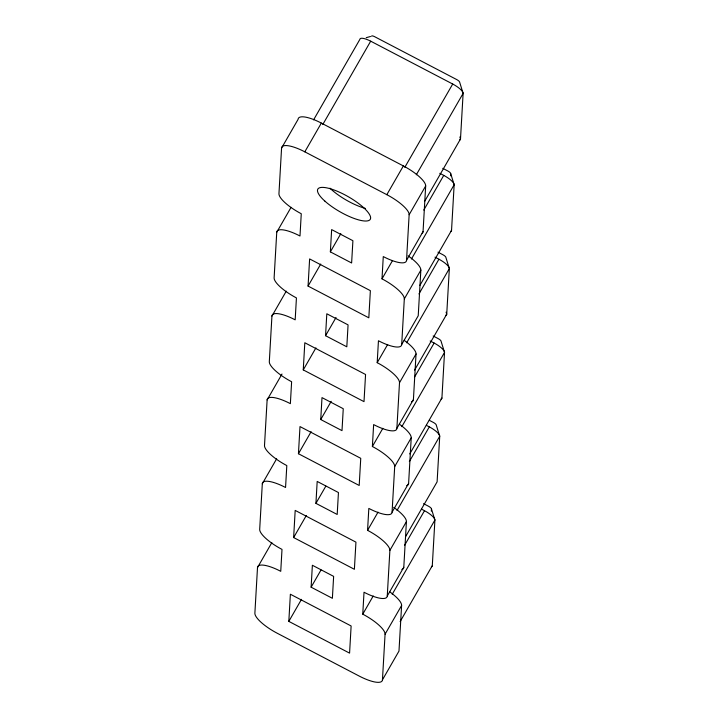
<?xml version="1.0" encoding="UTF-8"?>
<svg xmlns="http://www.w3.org/2000/svg" width="718" height="718" viewBox="0 0 718 718"><rect width="100%" height="100%" fill="white"/><g stroke="black" fill="none" stroke-linecap="round" stroke-linejoin="round"><path stroke-width="1.08" d="M271.826 542.646L257.502 567.561L254.881 613.172A25.938 7.368 29.9 0 0 277.193 633.222L359.206 676.069A25.938 7.368 29.9 0 0 382.452 679.829L398.984 651.073L401.604 605.462A25.938 7.368 29.9 0 0 389.739 591.82M276.636 458.82L262.312 483.735L259.692 529.345A25.938 7.368 29.9 0 0 282.003 549.396L280.747 571.322A25.938 7.368 29.9 0 0 257.502 567.561M281.994 374.033L267.123 399.908L264.502 445.519A25.938 7.368 29.9 0 0 286.814 465.569L285.558 487.486A25.938 7.368 29.9 0 0 262.312 483.735M286.258 291.158L271.934 316.082L269.313 361.692A25.938 7.368 29.9 0 0 291.625 381.743L290.368 403.66A25.938 7.368 29.9 0 0 267.123 399.908M291.068 207.331L276.744 232.246L274.123 277.866A25.938 7.368 29.9 0 0 296.435 297.907L295.179 319.833A25.938 7.368 29.9 0 0 271.934 316.082M422.157 233.296A25.938 7.368 29.9 0 0 423.055 231.591L425.675 185.971A25.938 7.368 29.9 0 0 403.363 165.93L321.35 123.083A25.938 7.368 29.9 0 0 298.105 119.323L281.573 148.07L278.952 193.68A25.938 7.368 29.9 0 0 301.264 213.731L299.989 236.007A25.938 7.368 29.9 0 0 276.744 232.246M288.824 621.384L290.377 594.235L351.129 625.97L349.576 653.129L288.824 621.384L301.497 599.342M293.635 537.558L295.188 510.408L355.94 542.144L354.387 569.293L293.635 537.558L306.308 515.515M298.446 453.731L299.998 426.582L360.75 458.317L359.197 485.467L298.446 453.731L311.118 431.689M303.256 369.905L304.809 342.755L365.561 374.491L364.008 401.64L303.256 369.905L315.929 347.862M308.067 286.078L309.62 258.929L370.371 290.664L368.819 317.814L308.067 286.078L320.74 264.036M311.118 587.189L312.375 565.263L333.637 576.375L332.38 598.3L311.118 587.189L321.036 569.939M315.929 503.363L317.185 481.437L338.447 492.548L337.191 514.465L315.929 503.363L325.846 486.113M320.74 419.536L321.996 397.61L343.258 408.713L342.001 430.638L320.74 419.536L331.213 401.326M325.55 335.701L326.807 313.784L348.068 324.886L346.812 346.812L325.55 335.701L336.024 317.5M330.361 251.874L331.644 229.598L352.906 240.709L351.623 262.985L330.361 251.874L340.835 233.673M382.452 679.829L385.072 634.209A25.938 7.368 29.9 0 0 362.761 614.168L364.017 592.242A25.938 7.368 29.9 0 0 387.262 596.003L403.794 567.247L406.415 521.636A25.938 7.368 29.9 0 0 393.67 507.375M387.262 596.003L389.883 550.383A25.938 7.368 29.9 0 0 367.571 530.342L368.828 508.416A25.938 7.368 29.9 0 0 392.073 512.167L408.605 483.42L411.226 437.809A25.938 7.368 29.9 0 0 399.361 424.167M392.073 512.167L394.694 466.556A25.938 7.368 29.9 0 0 372.382 446.506L373.638 424.589A25.938 7.368 29.9 0 0 396.883 428.341L413.415 399.594L416.036 353.983A25.938 7.368 29.9 0 0 404.171 340.332M396.883 428.341L399.504 382.73A25.938 7.368 29.9 0 0 377.192 362.68L378.449 340.763A25.938 7.368 29.9 0 0 401.694 344.514L418.226 315.767L420.847 270.156A25.938 7.368 29.9 0 0 408.102 255.886M401.694 344.514L404.315 298.903A25.938 7.368 29.9 0 0 382.003 278.853L383.277 256.577A25.938 7.368 29.9 0 0 406.523 260.338L423.055 231.591M406.523 260.338L409.143 214.727L425.675 185.971M431.33 511.126L431.455 508.9A3.455 0.978 29.9 0 0 428.475 506.226L423.539 503.65M450.572 175.82L450.698 173.594A3.455 0.978 29.9 0 0 447.718 170.92L442.782 168.335M400.141 621.591L432.299 565.667L434.911 520.056L431.455 508.9M409.763 453.938L441.92 398.014L444.532 352.403L441.076 341.247A3.455 0.978 29.9 0 0 438.097 338.573L433.16 335.988M419.94 285.315L451.541 230.361L454.153 184.741L450.698 173.594M313.595 119.852L359.844 39.427A12.107 3.437 29.9 0 1 370.694 41.177L452.708 84.024A12.107 3.437 29.9 0 1 463.119 93.376L460.498 138.996L424.841 201.013M281.573 148.07A25.938 7.368 29.9 0 1 304.818 151.83L321.35 123.083M322.777 124.519L370.694 41.177M409.143 214.727A25.938 7.368 29.9 0 0 386.831 194.677L403.363 165.93M404.781 167.366L452.708 84.024M416.314 174.779L463.119 93.376L459.664 82.229A3.455 0.978 29.9 0 0 456.684 79.554L374.67 36.708A3.455 0.978 29.9 0 0 371.574 36.205M382.003 278.853L392.468 260.643M423.782 210.096L443.742 175.389L439.793 173.325M411.468 258.983L454.153 184.741A12.107 3.437 29.9 0 0 443.742 175.389M404.315 298.903L420.847 270.156M377.192 362.68L387.657 344.478M418.971 293.931L438.931 259.216L434.982 257.152M406.657 342.809L449.342 268.577L445.887 257.421A3.455 0.978 29.9 0 0 442.907 254.746L437.971 252.162M399.504 382.73L416.036 353.983M414.573 370.111L446.731 314.188L449.342 268.577A12.107 3.437 29.9 0 0 438.931 259.216M372.382 446.506L382.847 428.305M414.717 376.788L434.121 343.042L430.172 340.978M401.847 426.645L444.532 352.403A12.107 3.437 29.9 0 0 434.121 343.042M394.694 466.556L411.226 437.809M367.571 530.342L378.036 512.131M409.35 461.584L429.31 426.869L426.348 425.325M397.036 510.471L439.721 436.23L436.266 425.074A3.455 0.978 29.9 0 0 433.286 422.399L429.337 420.335M389.883 550.383L406.415 521.636M405.508 536.795L437.109 481.841L439.721 436.23A12.107 3.437 29.9 0 0 429.31 426.869M362.761 614.168L373.225 595.958M404.539 545.411L424.5 510.704L421.538 509.152M392.225 594.298L434.911 520.056A12.107 3.437 29.9 0 0 424.5 510.704M385.072 634.209L401.604 605.462M366.243 37.668L370.506 36.492M304.818 151.83L386.831 194.677M459.87 136.967L460.498 138.996A12.107 3.437 29.9 0 1 459.61 140.028M446.102 312.159L446.731 314.188A12.107 3.437 29.9 0 1 445.833 315.22M451.541 230.361A12.107 3.437 29.9 0 1 450.644 231.393M441.92 398.014A12.107 3.437 29.9 0 1 441.023 399.046M408.605 483.42A25.938 7.368 29.9 0 1 406.693 485.637M403.794 567.247A25.938 7.368 29.9 0 1 401.883 569.464M432.299 565.667A12.107 3.437 29.9 0 1 431.401 566.699M413.415 399.594A25.938 7.368 29.9 0 1 411.504 401.802M365.453 208.453A30.264 8.598 29.9 0 1 329.957 188.179M324.868 201.103A30.264 8.598 29.9 0 0 369.582 220.076A30.264 8.598 29.9 0 0 337.693 191.428A30.264 8.598 29.9 0 0 324.868 201.103"/></g></svg>
